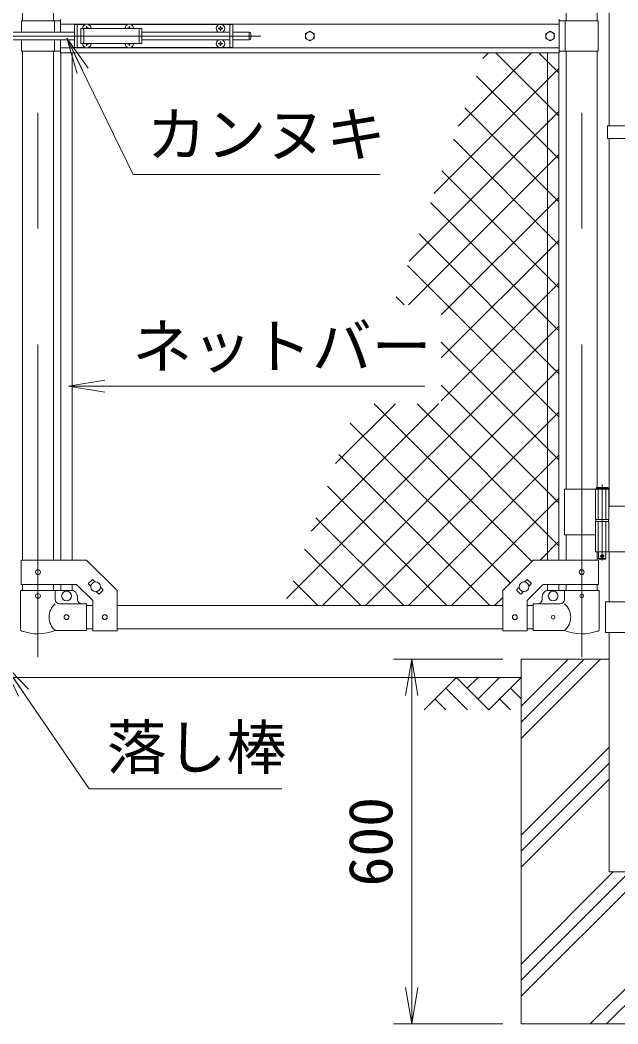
# Model space of a CAD drawing. Units: millimetres, scale not verified. Extents: x -6300 to 6300, y -4455 to 4455.
# Drawn here: x 2232 to 3215, y -1038 to 613 of the extents above; entities that cross this region are included whole.
import ezdxf
from ezdxf.enums import TextEntityAlignment as Align

# ---------------------------------------------------------------- set-up
doc = ezdxf.new("R2010")
doc.units = ezdxf.units.MM
doc.header["$LTSCALE"] = 30
doc.linetypes.add('DASHED', pattern=[7.5, 6, -1.5])
doc.linetypes.add('USER1', pattern=[50.8, 31.75, -6.35, 6.35, -6.35])
for name, color, linetype, lineweight in [('0-1_D-BMK', 2, 'USER1', 13), ('0-2_D-STR1', 1, 'Continuous', 18), ('0-3_D-STR3', 3, 'Continuous', 13), ('0-4_D-DCR-HCH', 7, 'Continuous', 9), ('0-5_D-BGD', 7, 'Continuous', 9), ('0-6_D-STR4', 7, 'Continuous', 9), ('0-7_D-STR-DIM', 7, 'Continuous', 9), ('0-8_0', 7, 'Continuous', 9), ('0-9_D-STR-TXT', 7, 'Continuous', 9), ('0-A_D-STR2', 7, 'Continuous', 9)]:
    doc.layers.add(name, color=color, linetype=linetype, lineweight=lineweight)
doc.styles.add('ＭＳ ゴシック', font='')
doc.styles.get('ＭＳ ゴシック').set_extended_font_data('MS Gothic')

# ---------------------------------------------------------------- blocks, each defined once
blk = doc.blocks.new('_Open')
at = {"layer": '0-8_0'}
blk.add_line((-30, 5), (0, 0), dxfattribs=at)
blk.add_lwpolyline([(-30, -5), (0, 0), (-30, 0)], dxfattribs=at)

msp = doc.modelspace()

# ---------------------------------------------------------------- linework, layer by layer
at = {"layer": '0-1_D-BMK'}
for p, q in [((2261.7, 1603.71), (2261.7, -434.68)), ((3155.9, 1603.71), (3155.9, -434.68)), ((2003.83, 586.98), (2628.28, 586.98)), ((3189.46, -150.6), (3189.46, -275.49)), ((3185.83, -268.52), (3193.09, -268.52))]:
    msp.add_line(p, q, dxfattribs=at)
at = {"layer": '0-2_D-STR1'}
for p, q in [((2236.3, 1383.93), (2236.3, 611.98)), ((2287.1, 1383.93), (2287.1, 611.98)), ((3130.5, 1332.48), (3130.5, 611.98)), ((3181.3, 1304.48), (3181.3, 611.98)), ((3201.05, 1234.48), (3201.05, 439.48)), ((2236.3, 561.98), (2236.3, -274.97)), ((2287.1, 561.98), (2287.1, -274.97)), ((3130.5, 561.98), (3130.5, -158.52)), ((3181.3, 561.98), (3181.3, -155.52)), ((3201.05, 418.48), (3201.05, -186.52)), ((3130.5, -233.52), (3130.5, -274.97)), ((3181.3, -261.52), (3181.3, -274.97)), ((3201.05, -261.52), (3201.05, -343.92)), ((2236.3, -314.97), (2236.3, -325.02)), ((2287.1, -314.97), (2287.1, -325.02)), ((3130.5, -314.97), (3130.5, -325.02)), ((3181.3, -314.97), (3181.3, -325.02)), ((2351.7, -350.02), (2341.7, -350.02)), ((3025.9, -350.02), (2391.7, -350.02)), ((3075.9, -350.02), (3065.9, -350.02)), ((2351.7, -388.02), (2341.7, -388.02)), ((3025.9, -388.02), (2391.7, -388.02)), ((3075.9, -388.02), (3065.9, -388.02)), ((3201.05, -393.92), (3201.05, -788.02)), ((3201.05, -788.02), (3261.55, -788.02))]:
    msp.add_line(p, q, dxfattribs=at)
at = {"layer": '0-3_D-STR3'}
for p, q in [((2234.7, 611.98), (2234.7, 593.48)), ((2234.7, 611.98), (2298.8, 611.98)), ((2288.7, 611.98), (2288.7, 593.48)), ((2298.8, 593.48), (2298.8, 614.48)), ((3118.8, 559.48), (3118.8, 614.48)), ((3182.9, 611.98), (3118.8, 611.98)), ((3128.9, 611.98), (3128.9, 561.98)), ((3182.9, 611.98), (3182.9, 561.98)), ((2298.8, 606.48), (3118.8, 606.48)), ((2321.95, 605.98), (2321.95, 567.98)), ((2321.95, 605.98), (2339.35, 605.98)), ((2326.45, 605.98), (2326.45, 567.98)), ((2332.45, 599.48), (2332.45, 574.48)), ((2332.45, 599.48), (2432.45, 599.48)), ((2340.1, 599.9), (2338.8, 599.87)), ((2338.8, 599.87), (2338.8, 599.48)), ((2341.55, 602.63), (2341.53, 601.33)), ((2341.55, 602.63), (2342.34, 602.63)), ((2342.34, 602.63), (2342.37, 601.33)), ((2344.55, 605.98), (2409.35, 605.98)), ((2410.1, 599.9), (2408.8, 599.87)), ((2408.8, 599.87), (2408.8, 599.48)), ((2411.55, 602.63), (2411.53, 601.33)), ((2411.55, 602.63), (2412.34, 602.63)), ((2412.34, 602.63), (2412.37, 601.33)), ((2413.8, 599.9), (2415.1, 599.87)), ((2414.55, 605.98), (2581.95, 605.98)), ((2415.1, 599.87), (2415.1, 599.48)), ((2432.45, 599.48), (2432.45, 574.48)), ((2560.1, 599.9), (2558.8, 599.87)), ((2558.8, 599.87), (2558.8, 599.48)), ((2561.55, 602.63), (2561.53, 601.33)), ((2561.55, 596.33), (2561.53, 597.63)), ((2562.34, 602.63), (2561.55, 602.63)), ((2562.34, 596.33), (2561.55, 596.33)), ((2562.34, 602.63), (2562.37, 601.33)), ((2562.34, 596.33), (2562.37, 597.63)), ((2563.8, 599.06), (2565.1, 599.08)), ((2565.1, 599.08), (2565.1, 599.48)), ((2577.45, 605.98), (2577.45, 567.98)), ((2581.95, 605.98), (2581.95, 567.98)), ((2141.15, 593.48), (2321.95, 593.48)), ((2141.15, 580.48), (2321.95, 580.48)), ((2234.7, 580.48), (2234.7, 561.98)), ((2288.7, 580.48), (2288.7, 561.98)), ((2298.8, 559.48), (2298.8, 580.48)), ((2432.45, 593.48), (2577.45, 593.48)), ((2432.45, 580.48), (2577.45, 580.48)), ((2581.95, 593.48), (2608.95, 593.48)), ((2581.95, 580.48), (2608.95, 580.48)), ((2608.95, 593.48), (2608.95, 580.48)), ((2611.95, 590.48), (2611.95, 583.48)), ((2234.7, 561.98), (2298.8, 561.98)), ((2298.8, 567.48), (3118.8, 567.48)), ((2321.95, 567.98), (2339.35, 567.98)), ((2332.45, 574.48), (2432.45, 574.48)), ((2338.8, 574.08), (2338.8, 574.48)), ((2340.1, 574.06), (2338.8, 574.08)), ((2341.55, 571.33), (2341.53, 572.63)), ((2341.55, 571.33), (2342.34, 571.33)), ((2342.34, 571.33), (2342.37, 572.63)), ((2343.8, 574.06), (2345.1, 574.08)), ((2344.55, 567.98), (2409.35, 567.98)), ((2345.1, 574.08), (2345.1, 574.48)), ((2408.8, 574.08), (2408.8, 574.48)), ((2410.1, 574.06), (2408.8, 574.08)), ((2411.55, 571.33), (2411.53, 572.63)), ((2411.55, 571.33), (2412.34, 571.33)), ((2412.34, 571.33), (2412.37, 572.63)), ((2413.8, 574.06), (2415.1, 574.08)), ((2414.55, 567.98), (2581.95, 567.98)), ((2415.1, 574.08), (2415.1, 574.48)), ((2560.1, 574.9), (2558.8, 574.87)), ((2558.8, 574.87), (2558.8, 574.48)), ((2561.55, 577.63), (2561.53, 576.33)), ((2561.55, 571.33), (2561.53, 572.63)), ((2562.34, 577.63), (2561.55, 577.63)), ((2562.34, 571.33), (2561.55, 571.33)), ((2562.34, 577.63), (2562.37, 576.33)), ((2562.34, 571.33), (2562.37, 572.63)), ((2563.8, 574.9), (2565.1, 574.87)), ((2563.8, 574.06), (2565.1, 574.08)), ((2565.1, 574.87), (2565.1, 574.48)), ((2565.1, 574.08), (2565.1, 574.48)), ((3182.9, 561.98), (3118.8, 561.98)), ((2298.8, 559.48), (3118.8, 559.48)), ((2299.2, 559.48), (2299.2, -274.97)), ((2318.2, 559.48), (2318.2, -274.97)), ((3099.4, 559.48), (3099.4, -274.97)), ((3118.4, 559.48), (3118.4, -274.97)), ((3198.5, 439.48), (3198.5, 418.48)), ((3198.5, 439.48), (3313.3, 439.48)), ((3198.5, 418.48), (3313.3, 418.48)), ((3127.35, -158.52), (3127.35, -233.52)), ((3127.35, -158.52), (3200.26, -158.52)), ((3178.66, -158.52), (3178.66, -208.52)), ((3199.46, -156.52), (3179.46, -156.52)), ((3180.46, -155.52), (3198.46, -155.52)), ((3199.46, -156.52), (3198.46, -155.52)), ((3199.46, -156.52), (3199.46, -158.52)), ((3200.26, -158.52), (3200.26, -208.52)), ((3200.26, -186.52), (3264.6, -186.52)), ((3178.66, -208.52), (3200.26, -208.52)), ((3178.66, -211.52), (3200.26, -211.52)), ((3178.66, -211.52), (3178.66, -261.52)), ((3178.96, -208.52), (3178.96, -211.52)), ((3178.96, -211.52), (3199.96, -211.52)), ((3199.96, -208.52), (3199.96, -211.52)), ((3200.26, -211.52), (3200.26, -261.52)), ((3127.35, -233.52), (3178.55, -233.52)), ((3178.66, -261.52), (3264.6, -261.52)), ((3183.46, -261.52), (3183.46, -272.52)), ((2234, -314.97), (2234, -274.97)), ((3184.46, -273.52), (3183.46, -272.52)), ((3183.6, -314.97), (3183.6, -274.97)), ((3184.46, -273.52), (3194.46, -273.52)), ((3194.46, -273.52), (3195.46, -272.52)), ((2345.03, -312.96), (2350.69, -307.3)), ((2352.1, -307.3), (2355.82, -311.02)), ((3065.5, -307.3), (3061.78, -311.02)), ((3072.57, -312.96), (3066.91, -307.3)), ((2233.15, -325.02), (2290.25, -325.02)), ((2233.15, -325.02), (2233.15, -388.71)), ((2234, -314.97), (2325.13, -314.97)), ((2290.25, -325.02), (2290.25, -340.02)), ((2290.25, -325.02), (2316.7, -325.02)), ((2299.2, -314.97), (2299.2, -325.02)), ((2318.2, -314.97), (2318.2, -325.02)), ((2325.13, -314.97), (2351.7, -341.54)), ((2345.03, -314.38), (2348.75, -318.09)), ((2357.58, -326.92), (2361.3, -330.64)), ((2362.71, -330.64), (2368.37, -324.98)), ((2364.65, -319.85), (2368.37, -323.57)), ((2391.7, -391.22), (2391.7, -324.97)), ((3025.9, -391.22), (3025.9, -324.97)), ((3052.95, -319.85), (3049.23, -323.57)), ((3054.89, -330.64), (3049.23, -324.98)), ((3060.02, -326.92), (3056.3, -330.64)), ((3092.47, -314.97), (3065.9, -341.54)), ((3072.57, -314.38), (3068.85, -318.09)), ((3183.6, -314.97), (3092.47, -314.97)), ((3099.4, -314.97), (3099.4, -325.02)), ((3127.35, -325.02), (3100.9, -325.02)), ((3118.4, -314.97), (3118.4, -325.02)), ((3184.45, -325.02), (3127.35, -325.02)), ((3127.35, -325.02), (3127.35, -340.02)), ((3184.45, -325.02), (3184.45, -388.71)), ((2326.7, -340.02), (2326.7, -335.02)), ((2351.7, -391.22), (2351.7, -341.54)), ((3065.9, -391.22), (3065.9, -341.54)), ((3090.9, -340.02), (3090.9, -335.02)), ((3195.2, -343.92), (3265.1, -343.92)), ((3195.2, -343.92), (3195.2, -393.92)), ((2341.7, -347.02), (2297.25, -347.02)), ((2341.7, -391.02), (2341.7, -347.02)), ((3075.9, -347.02), (3120.35, -347.02)), ((3075.9, -391.02), (3075.9, -347.02)), ((2341.7, -391.02), (2290.25, -391.02)), ((2351.7, -391.22), (2391.7, -391.22)), ((3065.9, -391.22), (3025.9, -391.22)), ((3075.9, -391.02), (3127.35, -391.02)), ((3195.2, -393.92), (3265.1, -393.92))]:
    msp.add_line(p, q, dxfattribs=at)
at = {"layer": '0-3_D-STR3', "linetype": 'DASHED'}
for p, q in [((2336.95, 599.48), (2336.95, 574.48)), ((2427.95, 599.48), (2427.95, 574.48)), ((3183.16, -158.52), (3183.16, -208.52)), ((3195.76, -158.52), (3195.76, -208.52)), ((3183.16, -211.52), (3183.16, -261.52)), ((3195.76, -211.52), (3195.76, -261.52))]:
    msp.add_line(p, q, dxfattribs=at)
at = {"layer": '0-3_D-STR3'}
for points in [[(2343.8, 599.9), (2345.1, 599.87), (2345.1, 599.48)], [(2560.1, 599.06), (2558.8, 599.08), (2558.8, 599.48)], [(2563.8, 599.9), (2565.1, 599.87), (2565.1, 599.48)], [(2560.1, 574.06), (2558.8, 574.08), (2558.8, 574.48)], [(3180.46, -155.52), (3179.46, -156.52), (3179.46, -158.52)], [(3195.46, -261.52), (3195.46, -272.52), (3183.46, -272.52)], [(2234, -274.97), (2341.7, -274.97), (2391.7, -324.97)], [(3183.6, -274.97), (3075.9, -274.97), (3025.9, -324.97)]]:
    msp.add_lwpolyline(points, dxfattribs=at)
for points in [[(2708.8, 595.08), (2701.79, 591.03), (2701.79, 582.93), (2708.8, 578.88), (2715.81, 582.93), (2715.81, 591.03)], [(3103.8, 595.08), (3096.79, 591.03), (3096.79, 582.93), (3103.8, 578.88), (3110.81, 582.93), (3110.81, 591.03)]]:
    msp.add_lwpolyline(points, close=True, dxfattribs=at)
for centre, radius in [((2708.8, 586.98), 7.03), ((3103.8, 586.98), 7.03), ((3189.46, -268.52), 2.5), ((2261.7, -294.97), 4), ((3155.9, -294.97), 4), ((2356.7, -318.97), 8), ((3060.9, -318.97), 8), ((2261.7, -334.02), 4), ((2308.7, -334.02), 8), ((3108.9, -334.02), 8), ((3155.9, -334.02), 3), ((2308.7, -369.02), 4), ((2371.7, -368.97), 4), ((3045.9, -368.97), 4), ((3108.9, -369.02), 3)]:
    msp.add_circle(centre, radius, dxfattribs=at)
for centre, radius, start, end in [((2341.95, 599.48), 7, 0, 180), ((2340.04, 601.38), 1.49, 270, 0), ((2343.85, 601.38), 1.49, 180, 270), ((2411.95, 599.48), 7, 0, 180), ((2410.04, 601.38), 1.49, 270, 0), ((2413.85, 601.38), 1.49, 180, 270), ((2561.95, 599.48), 7, 0, 180), ((2561.95, 599.48), 7, 180, 238.99728), ((2560.04, 601.38), 1.49, 270, 0), ((2560.04, 597.57), 1.49, 0, 90), ((2563.85, 601.38), 1.49, 180, 270), ((2563.85, 597.57), 1.49, 90, 180), ((2561.95, 599.48), 7, 301.00272, 0), ((2561.95, 574.48), 7, 121.00272, 180), ((2561.95, 574.48), 7, 0, 58.99728), ((2608.95, 590.48), 3, 0, 90), ((2608.95, 583.48), 3, 270, 0), ((2341.95, 574.48), 7, 180, 0), ((2340.04, 572.57), 1.49, 0, 90), ((2343.85, 572.57), 1.49, 90, 180), ((2411.95, 574.48), 7, 180, 0), ((2410.04, 572.57), 1.49, 0, 90), ((2413.85, 572.57), 1.49, 90, 180), ((2561.95, 574.48), 7, 180, 0), ((2560.04, 576.38), 1.49, 270, 0), ((2560.04, 572.57), 1.49, 0, 90), ((2563.85, 576.38), 1.49, 180, 270), ((2563.85, 572.57), 1.49, 90, 180), ((2345.74, -313.67), 1, 135, 225), ((2351.4, -308.01), 1, 45, 135), ((3066.2, -308.01), 1, 45, 135), ((3071.86, -313.67), 1, 315, 45), ((2316.7, -335.02), 10, 0, 90), ((2367.66, -324.28), 1, 315, 45), ((3049.94, -324.28), 1, 135, 225), ((3100.9, -335.02), 10, 90, 180), ((2297.25, -340.02), 7, 180, 270), ((2333.7, -340.02), 7, 180, 270), ((2362, -329.93), 1, 225, 315), ((3055.6, -329.93), 1, 225, 315), ((3083.9, -340.02), 7, 270, 0), ((3120.35, -340.02), 7, 270, 0), ((2308.45, -369.02), 28.55, 129.59418, 230.40582), ((3109.15, -369.02), 28.55, 309.59418, 50.40582), ((2236.45, -388.71), 3.3, 180, 250.77949), ((2261.7, -316.29), 80, 250.77949, 290.9084), ((3155.9, -316.29), 80, 249.0916, 289.22051), ((3181.15, -388.71), 3.3, 289.22051, 0)]:
    msp.add_arc(centre, radius, start, end, dxfattribs=at)
at = {"layer": '0-4_D-DCR-HCH'}
for p, q in [((3056.3, -568.28), (3186.56, -438.02)), ((3056.3, -541.76), (3160.04, -438.02)), ((3056.3, -515.24), (3133.52, -438.02)), ((2949.88, -468.02), (2896.66, -521.23)), ((2949.88, -468.02), (3003.09, -521.23)), ((2967.61, -485.76), (2985.35, -468.02)), ((2985.35, -503.5), (3020.83, -468.02)), ((3003.09, -521.23), (3056.3, -468.02)), ((2932.14, -485.76), (2967.78, -521.23)), ((3038.56, -485.76), (3056.3, -503.42)), ((2914.4, -503.5), (2932.22, -521.23)), ((3020.83, -503.5), (3038.64, -521.23)), ((3056.3, -727.38), (3201.05, -582.63)), ((3056.3, -753.89), (3201.05, -609.14)), ((3056.3, -780.41), (3201.05, -635.66)), ((3056.3, -992.54), (3260.82, -788.02)), ((3056.3, -966.02), (3234.3, -788.02)), ((3056.3, -939.51), (3207.79, -788.02)), ((3169.92, -1038.02), (3406.3, -801.64)), ((3196.44, -1038.02), (3406.3, -828.16))]:
    msp.add_line(p, q, dxfattribs=at)
at = {"layer": '0-5_D-BGD'}
msp.add_line((1406.3, -468.02), (3056.3, -468.02), dxfattribs=at)
at = {"layer": '0-6_D-STR4'}
for p, q in [((3056.3, -438.02), (3056.3, -1038.02)), ((3201.05, -438.02), (3056.3, -438.02)), ((3056.3, -1038.02), (3406.3, -1038.02))]:
    msp.add_line(p, q, dxfattribs=at)
at = {"layer": '0-7_D-STR-DIM'}
for p, q in [((3026.3, -438.02), (2846.3, -438.02)), ((2876.3, -498.02), (2876.3, -978.02)), ((3026.3, -1038.02), (2846.3, -1038.02))]:
    msp.add_line(p, q, dxfattribs=at)
at = {"layer": '0-9_D-STR-TXT'}
msp.add_line((2897.66, 11.15), (2313.77, 11.15), dxfattribs=at)
for points in [[(2824.46, 359.48), (2418.51, 359.48), (2309.87, 581.64)], [(2662.67, -651.33), (2346.18, -651.33), (2205.31, -445.12)]]:
    msp.add_lwpolyline(points, dxfattribs=at)
at = {"layer": '0-A_D-STR2'}
for p, q in [((2952.82, 438.88), (3073.41, 559.48)), ((2993.16, 549.94), (3002.7, 559.48)), ((3118.4, 455.74), (3014.66, 559.48)), ((3118.4, 526.45), (3085.37, 559.48)), ((2912.48, 327.83), (3118.4, 533.75)), ((3118.4, 385.03), (2982.59, 520.84)), ((2872.13, 216.78), (3118.4, 463.04)), ((3118.4, 314.32), (2963.75, 468.97)), ((3118.4, 243.61), (2944.91, 417.1)), ((2870.87, 144.8), (3118.4, 392.33)), ((3118.4, 172.9), (2926.06, 365.23)), ((2924.95, 128.17), (3118.4, 321.62)), ((3118.4, 102.19), (2907.22, 313.37)), ((3118.4, 31.48), (2888.38, 261.5)), ((2924.95, 57.46), (3118.4, 250.91)), ((3118.4, -39.23), (2869.54, 209.63)), ((2924.95, -13.25), (3118.4, 180.2)), ((2863.66, 144.8), (2850.7, 157.76)), ((2670.42, -338.49), (3118.4, 109.49)), ((3118.4, -109.94), (2924.95, 83.51)), ((2729.6, -350.02), (3118.4, 38.78)), ((3118.4, -180.65), (2924.95, 12.8)), ((2710.76, -227.44), (2920.11, -18.09)), ((2751.11, -116.38), (2849.4, -18.09)), ((2800.31, -350.02), (3118.4, -31.93)), ((3073.6, -277.27), (2814.41, -18.09)), ((3118.4, -251.37), (2885.12, -18.09)), ((3038.24, -312.63), (2775.33, -49.71)), ((3004.92, -350.02), (2756.48, -101.58)), ((2871.02, -350.02), (3118.4, -102.64)), ((2934.21, -350.02), (2737.64, -153.45)), ((2941.73, -350.02), (3118.4, -173.35)), ((2863.5, -350.02), (2718.8, -205.32)), ((3087.49, -274.97), (3118.4, -244.06)), ((2792.79, -350.02), (2699.96, -257.19)), ((2722.08, -350.02), (2681.11, -309.05)), ((3012.44, -350.02), (3025.9, -336.56))]:
    msp.add_line(p, q, dxfattribs=at)

# ---------------------------------------------------------------- block references
at = {"layer": '0-7_D-STR-DIM', "xscale": 2, "yscale": 2}
for p, rotation in [((2876.3, -438.02), 90), ((2876.3, -1038.02), 270)]:
    msp.add_blockref('_Open', p, dxfattribs=dict(at, rotation=rotation))
at = {"layer": '0-9_D-STR-TXT', "xscale": 2, "yscale": 2}
for p, rotation in [((2309, 583.43), 116.05771), ((2311.77, 11.15), 180), ((2204.18, -443.47), 124.33966)]:
    msp.add_blockref('_Open', p, dxfattribs=dict(at, rotation=rotation))

# ---------------------------------------------------------------- texts
at = {"layer": '0-7_D-STR-DIM', "style": 'ＭＳ ゴシック'}
msp.add_text('600', height=72.14, rotation=90, dxfattribs=at).set_placement((2866.18, -811.9), align=Align.BOTTOM_LEFT)
at = {"layer": '0-9_D-STR-TXT', "style": 'ＭＳ ゴシック'}
for s, p in [('カンヌキ', (2440.32, 367.59)), ('ネットバー', (2416.83, 19.08)), ('落し棒', (2374.85, -640.73))]:
    msp.add_text(s, height=72.14, dxfattribs=at).set_placement(p, align=Align.BOTTOM_LEFT)

doc.saveas('drawing.dxf')
